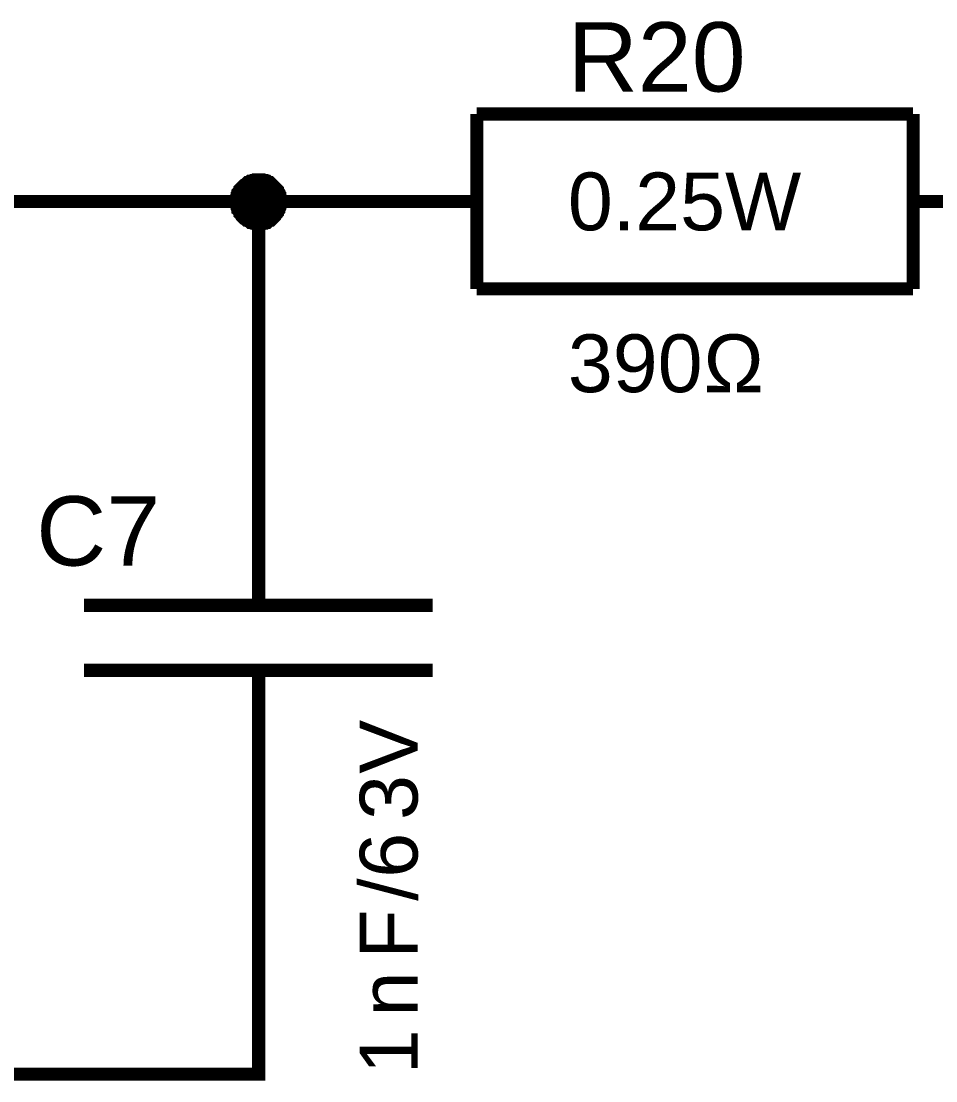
# Model space of a CAD drawing. Header units: millimetres. Extents: x -2024 to 917, y -725 to 13.
# Drawn here: x 314.22 to 335.17, y -658.94 to -634.66 of the extents above; entities that cross this region are included whole.
import ezdxf

# ---------------------------------------------------------------- set-up
doc = ezdxf.new("R2010")
doc.units = ezdxf.units.MM
doc.layers.add('Sheet', color=255, linetype='Continuous')
doc.styles.get("Standard").update_dxf_attribs({"font": 'arial.ttf'})

msp = doc.modelspace()

# ---------------------------------------------------------------- linework, layer by layer
at = {"layer": 'Sheet'}
for points, const_width in [([(324.656, -636.787), (324.656, -640.794)], 0.3), ([(324.656, -636.787), (334.653, -636.787)], 0.3), ([(334.653, -636.787), (334.653, -640.794)], 0.3), ([(319.145, -638.79), (319.145, -638.757), (319.145, -638.741), (319.145, -638.707), (319.162, -638.691), (319.162, -638.658), (319.162, -638.641), (319.178, -638.625), (319.178, -638.592), (319.195, -638.575), (319.211, -638.558), (319.228, -638.525), (319.228, -638.509), (319.244, -638.492), (319.261, -638.476), (319.277, -638.459), (319.294, -638.442), (319.31, -638.426), (319.327, -638.409), (319.36, -638.393), (319.377, -638.376), (319.393, -638.36), (319.41, -638.36), (319.443, -638.343), (319.459, -638.327), (319.476, -638.327), (319.509, -638.31), (319.526, -638.31), (319.559, -638.31), (319.575, -638.293), (319.608, -638.293), (319.625, -638.293), (319.658, -638.293)], 0.3), ([(319.145, -638.79), (319.145, -638.757), (319.145, -638.741), (319.145, -638.707), (319.162, -638.691), (319.162, -638.658), (319.162, -638.641), (319.178, -638.625), (319.178, -638.592), (319.195, -638.575), (319.211, -638.558), (319.228, -638.525), (319.228, -638.509), (319.244, -638.492), (319.261, -638.476), (319.277, -638.459), (319.294, -638.442), (319.31, -638.426), (319.327, -638.409), (319.36, -638.393), (319.377, -638.376), (319.393, -638.36), (319.41, -638.36), (319.443, -638.343), (319.459, -638.327), (319.476, -638.327), (319.509, -638.31), (319.526, -638.31), (319.559, -638.31), (319.575, -638.293), (319.608, -638.293), (319.625, -638.293), (319.658, -638.293)], 0.3), ([(319.145, -638.79), (319.145, -638.757), (319.145, -638.741), (319.145, -638.707), (319.162, -638.691), (319.162, -638.658), (319.162, -638.641), (319.178, -638.625), (319.178, -638.592), (319.195, -638.575), (319.211, -638.558), (319.228, -638.525), (319.228, -638.509), (319.244, -638.492), (319.261, -638.476), (319.277, -638.459), (319.294, -638.442), (319.31, -638.426), (319.327, -638.409), (319.36, -638.393), (319.377, -638.376), (319.393, -638.36), (319.41, -638.36), (319.443, -638.343), (319.459, -638.327), (319.476, -638.327), (319.509, -638.31), (319.526, -638.31), (319.559, -638.31), (319.575, -638.293), (319.608, -638.293), (319.625, -638.293), (319.658, -638.293)], 0.3), ([(319.145, -638.79), (319.145, -638.757), (319.145, -638.741), (319.145, -638.707), (319.162, -638.691), (319.162, -638.658), (319.162, -638.641), (319.178, -638.625), (319.178, -638.592), (319.195, -638.575), (319.211, -638.558), (319.228, -638.525), (319.228, -638.509), (319.244, -638.492), (319.261, -638.476), (319.277, -638.459), (319.294, -638.442), (319.31, -638.426), (319.327, -638.409), (319.36, -638.393), (319.377, -638.376), (319.393, -638.36), (319.41, -638.36), (319.443, -638.343), (319.459, -638.327), (319.476, -638.327), (319.509, -638.31), (319.526, -638.31), (319.559, -638.31), (319.575, -638.293), (319.608, -638.293), (319.625, -638.293), (319.658, -638.293)], 0.3), ([(319.658, -638.293), (319.658, -638.293)], 0.3), ([(319.658, -638.293), (319.691, -638.293), (319.708, -638.293), (319.741, -638.293), (319.757, -638.31), (319.79, -638.31), (319.807, -638.31), (319.824, -638.327), (319.857, -638.327), (319.873, -638.343), (319.89, -638.36), (319.923, -638.36), (319.939, -638.376), (319.956, -638.393), (319.973, -638.409), (319.989, -638.426), (320.006, -638.442), (320.022, -638.459), (320.039, -638.476), (320.055, -638.492), (320.072, -638.509), (320.088, -638.525), (320.088, -638.558), (320.105, -638.575), (320.121, -638.592), (320.121, -638.625), (320.138, -638.641), (320.138, -638.658), (320.138, -638.691), (320.155, -638.707), (320.155, -638.741), (320.155, -638.757), (320.155, -638.79)], 0.3), ([(319.658, -638.293), (319.658, -638.293)], 0.3), ([(319.658, -638.293), (319.691, -638.293), (319.708, -638.293), (319.741, -638.293), (319.757, -638.31), (319.79, -638.31), (319.807, -638.31), (319.824, -638.327), (319.857, -638.327), (319.873, -638.343), (319.89, -638.36), (319.923, -638.36), (319.939, -638.376), (319.956, -638.393), (319.973, -638.409), (319.989, -638.426), (320.006, -638.442), (320.022, -638.459), (320.039, -638.476), (320.055, -638.492), (320.072, -638.509), (320.088, -638.525), (320.088, -638.558), (320.105, -638.575), (320.121, -638.592), (320.121, -638.625), (320.138, -638.641), (320.138, -638.658), (320.138, -638.691), (320.155, -638.707), (320.155, -638.741), (320.155, -638.757), (320.155, -638.79)], 0.3), ([(319.658, -638.293), (319.658, -638.293)], 0.3), ([(319.658, -638.293), (319.691, -638.293), (319.708, -638.293), (319.741, -638.293), (319.757, -638.31), (319.79, -638.31), (319.807, -638.31), (319.824, -638.327), (319.857, -638.327), (319.873, -638.343), (319.89, -638.36), (319.923, -638.36), (319.939, -638.376), (319.956, -638.393), (319.973, -638.409), (319.989, -638.426), (320.006, -638.442), (320.022, -638.459), (320.039, -638.476), (320.055, -638.492), (320.072, -638.509), (320.088, -638.525), (320.088, -638.558), (320.105, -638.575), (320.121, -638.592), (320.121, -638.625), (320.138, -638.641), (320.138, -638.658), (320.138, -638.691), (320.155, -638.707), (320.155, -638.741), (320.155, -638.757), (320.155, -638.79)], 0.3), ([(319.658, -638.293), (319.658, -638.293)], 0.3), ([(319.658, -638.293), (319.691, -638.293), (319.708, -638.293), (319.741, -638.293), (319.757, -638.31), (319.79, -638.31), (319.807, -638.31), (319.824, -638.327), (319.857, -638.327), (319.873, -638.343), (319.89, -638.36), (319.923, -638.36), (319.939, -638.376), (319.956, -638.393), (319.973, -638.409), (319.989, -638.426), (320.006, -638.442), (320.022, -638.459), (320.039, -638.476), (320.055, -638.492), (320.072, -638.509), (320.088, -638.525), (320.088, -638.558), (320.105, -638.575), (320.121, -638.592), (320.121, -638.625), (320.138, -638.641), (320.138, -638.658), (320.138, -638.691), (320.155, -638.707), (320.155, -638.741), (320.155, -638.757), (320.155, -638.79)], 0.3), ([(319.145, -638.79), (319.145, -638.757), (319.145, -638.741), (319.145, -638.707), (319.162, -638.691), (319.162, -638.658), (319.162, -638.641), (319.178, -638.625), (319.178, -638.592), (319.195, -638.575), (319.211, -638.558), (319.228, -638.525), (319.228, -638.509), (319.244, -638.492), (319.261, -638.476), (319.277, -638.459), (319.294, -638.442), (319.31, -638.426), (319.327, -638.409), (319.36, -638.393), (319.377, -638.376), (319.393, -638.36), (319.41, -638.36), (319.443, -638.343), (319.459, -638.327), (319.476, -638.327), (319.509, -638.31), (319.526, -638.31), (319.559, -638.31), (319.575, -638.293), (319.608, -638.293), (319.625, -638.293), (319.658, -638.293)], 0.0991), ([(319.145, -638.79), (319.145, -638.757), (319.145, -638.741), (319.145, -638.707), (319.162, -638.691), (319.162, -638.658), (319.162, -638.641), (319.178, -638.625), (319.178, -638.592), (319.195, -638.575), (319.211, -638.558), (319.228, -638.525), (319.228, -638.509), (319.244, -638.492), (319.261, -638.476), (319.277, -638.459), (319.294, -638.442), (319.31, -638.426), (319.327, -638.409), (319.36, -638.393), (319.377, -638.376), (319.393, -638.36), (319.41, -638.36), (319.443, -638.343), (319.459, -638.327), (319.476, -638.327), (319.509, -638.31), (319.526, -638.31), (319.559, -638.31), (319.575, -638.293), (319.608, -638.293), (319.625, -638.293), (319.658, -638.293)], 0.0991), ([(319.145, -638.79), (319.145, -638.757), (319.145, -638.741), (319.145, -638.707), (319.162, -638.691), (319.162, -638.658), (319.162, -638.641), (319.178, -638.625), (319.178, -638.592), (319.195, -638.575), (319.211, -638.558), (319.228, -638.525), (319.228, -638.509), (319.244, -638.492), (319.261, -638.476), (319.277, -638.459), (319.294, -638.442), (319.31, -638.426), (319.327, -638.409), (319.36, -638.393), (319.377, -638.376), (319.393, -638.36), (319.41, -638.36), (319.443, -638.343), (319.459, -638.327), (319.476, -638.327), (319.509, -638.31), (319.526, -638.31), (319.559, -638.31), (319.575, -638.293), (319.608, -638.293), (319.625, -638.293), (319.658, -638.293)], 0.0991), ([(319.145, -638.79), (319.145, -638.757), (319.145, -638.741), (319.145, -638.707), (319.162, -638.691), (319.162, -638.658), (319.162, -638.641), (319.178, -638.625), (319.178, -638.592), (319.195, -638.575), (319.211, -638.558), (319.228, -638.525), (319.228, -638.509), (319.244, -638.492), (319.261, -638.476), (319.277, -638.459), (319.294, -638.442), (319.31, -638.426), (319.327, -638.409), (319.36, -638.393), (319.377, -638.376), (319.393, -638.36), (319.41, -638.36), (319.443, -638.343), (319.459, -638.327), (319.476, -638.327), (319.509, -638.31), (319.526, -638.31), (319.559, -638.31), (319.575, -638.293), (319.608, -638.293), (319.625, -638.293), (319.658, -638.293)], 0.0991), ([(319.658, -638.293), (319.658, -638.293)], 0.0991), ([(319.658, -638.293), (319.691, -638.293), (319.708, -638.293), (319.741, -638.293), (319.757, -638.31), (319.79, -638.31), (319.807, -638.31), (319.824, -638.327), (319.857, -638.327), (319.873, -638.343), (319.89, -638.36), (319.923, -638.36), (319.939, -638.376), (319.956, -638.393), (319.973, -638.409), (319.989, -638.426), (320.006, -638.442), (320.022, -638.459), (320.039, -638.476), (320.055, -638.492), (320.072, -638.509), (320.088, -638.525), (320.088, -638.558), (320.105, -638.575), (320.121, -638.592), (320.121, -638.625), (320.138, -638.641), (320.138, -638.658), (320.138, -638.691), (320.155, -638.707), (320.155, -638.741), (320.155, -638.757), (320.155, -638.79)], 0.0991), ([(319.658, -638.293), (319.658, -638.293)], 0.0991), ([(319.658, -638.293), (319.691, -638.293), (319.708, -638.293), (319.741, -638.293), (319.757, -638.31), (319.79, -638.31), (319.807, -638.31), (319.824, -638.327), (319.857, -638.327), (319.873, -638.343), (319.89, -638.36), (319.923, -638.36), (319.939, -638.376), (319.956, -638.393), (319.973, -638.409), (319.989, -638.426), (320.006, -638.442), (320.022, -638.459), (320.039, -638.476), (320.055, -638.492), (320.072, -638.509), (320.088, -638.525), (320.088, -638.558), (320.105, -638.575), (320.121, -638.592), (320.121, -638.625), (320.138, -638.641), (320.138, -638.658), (320.138, -638.691), (320.155, -638.707), (320.155, -638.741), (320.155, -638.757), (320.155, -638.79)], 0.0991), ([(319.658, -638.293), (319.658, -638.293)], 0.0991), ([(319.658, -638.293), (319.691, -638.293), (319.708, -638.293), (319.741, -638.293), (319.757, -638.31), (319.79, -638.31), (319.807, -638.31), (319.824, -638.327), (319.857, -638.327), (319.873, -638.343), (319.89, -638.36), (319.923, -638.36), (319.939, -638.376), (319.956, -638.393), (319.973, -638.409), (319.989, -638.426), (320.006, -638.442), (320.022, -638.459), (320.039, -638.476), (320.055, -638.492), (320.072, -638.509), (320.088, -638.525), (320.088, -638.558), (320.105, -638.575), (320.121, -638.592), (320.121, -638.625), (320.138, -638.641), (320.138, -638.658), (320.138, -638.691), (320.155, -638.707), (320.155, -638.741), (320.155, -638.757), (320.155, -638.79)], 0.0991), ([(319.658, -638.293), (319.658, -638.293)], 0.0991), ([(319.658, -638.293), (319.691, -638.293), (319.708, -638.293), (319.741, -638.293), (319.757, -638.31), (319.79, -638.31), (319.807, -638.31), (319.824, -638.327), (319.857, -638.327), (319.873, -638.343), (319.89, -638.36), (319.923, -638.36), (319.939, -638.376), (319.956, -638.393), (319.973, -638.409), (319.989, -638.426), (320.006, -638.442), (320.022, -638.459), (320.039, -638.476), (320.055, -638.492), (320.072, -638.509), (320.088, -638.525), (320.088, -638.558), (320.105, -638.575), (320.121, -638.592), (320.121, -638.625), (320.138, -638.641), (320.138, -638.658), (320.138, -638.691), (320.155, -638.707), (320.155, -638.741), (320.155, -638.757), (320.155, -638.79)], 0.0991), ([(319.658, -645.049), (319.658, -638.79), (309.661, -638.79), (309.661, -641.291)], 0.3), ([(319.658, -639.304), (319.625, -639.304), (319.608, -639.304), (319.575, -639.304), (319.559, -639.287), (319.526, -639.287), (319.509, -639.287), (319.476, -639.27), (319.459, -639.27), (319.443, -639.254), (319.41, -639.237), (319.393, -639.221), (319.377, -639.221), (319.36, -639.204), (319.327, -639.188), (319.31, -639.171), (319.294, -639.155), (319.277, -639.138), (319.261, -639.121), (319.244, -639.088), (319.228, -639.072), (319.228, -639.055), (319.211, -639.039), (319.195, -639.005), (319.178, -638.989), (319.178, -638.972), (319.162, -638.939), (319.162, -638.923), (319.162, -638.89), (319.145, -638.873), (319.145, -638.84), (319.145, -638.823), (319.145, -638.79)], 0.3), ([(319.145, -638.79), (319.145, -638.79)], 0.3), ([(319.658, -639.304), (319.625, -639.304), (319.608, -639.304), (319.575, -639.304), (319.559, -639.287), (319.526, -639.287), (319.509, -639.287), (319.476, -639.27), (319.459, -639.27), (319.443, -639.254), (319.41, -639.237), (319.393, -639.221), (319.377, -639.221), (319.36, -639.204), (319.327, -639.188), (319.31, -639.171), (319.294, -639.155), (319.277, -639.138), (319.261, -639.121), (319.244, -639.088), (319.228, -639.072), (319.228, -639.055), (319.211, -639.039), (319.195, -639.005), (319.178, -638.989), (319.178, -638.972), (319.162, -638.939), (319.162, -638.923), (319.162, -638.89), (319.145, -638.873), (319.145, -638.84), (319.145, -638.823), (319.145, -638.79)], 0.3), ([(319.145, -638.79), (319.145, -638.79)], 0.3), ([(319.658, -639.304), (319.625, -639.304), (319.608, -639.304), (319.575, -639.304), (319.559, -639.287), (319.526, -639.287), (319.509, -639.287), (319.476, -639.27), (319.459, -639.27), (319.443, -639.254), (319.41, -639.237), (319.393, -639.221), (319.377, -639.221), (319.36, -639.204), (319.327, -639.188), (319.31, -639.171), (319.294, -639.155), (319.277, -639.138), (319.261, -639.121), (319.244, -639.088), (319.228, -639.072), (319.228, -639.055), (319.211, -639.039), (319.195, -639.005), (319.178, -638.989), (319.178, -638.972), (319.162, -638.939), (319.162, -638.923), (319.162, -638.89), (319.145, -638.873), (319.145, -638.84), (319.145, -638.823), (319.145, -638.79)], 0.3), ([(319.145, -638.79), (319.145, -638.79)], 0.3), ([(319.658, -639.304), (319.625, -639.304), (319.608, -639.304), (319.575, -639.304), (319.559, -639.287), (319.526, -639.287), (319.509, -639.287), (319.476, -639.27), (319.459, -639.27), (319.443, -639.254), (319.41, -639.237), (319.393, -639.221), (319.377, -639.221), (319.36, -639.204), (319.327, -639.188), (319.31, -639.171), (319.294, -639.155), (319.277, -639.138), (319.261, -639.121), (319.244, -639.088), (319.228, -639.072), (319.228, -639.055), (319.211, -639.039), (319.195, -639.005), (319.178, -638.989), (319.178, -638.972), (319.162, -638.939), (319.162, -638.923), (319.162, -638.89), (319.145, -638.873), (319.145, -638.84), (319.145, -638.823), (319.145, -638.79)], 0.3), ([(319.145, -638.79), (319.145, -638.79)], 0.3), ([(320.155, -638.79), (320.155, -638.823), (320.155, -638.84), (320.155, -638.873), (320.138, -638.89), (320.138, -638.923), (320.138, -638.939), (320.121, -638.972), (320.121, -638.989), (320.105, -639.005), (320.088, -639.039), (320.088, -639.055), (320.072, -639.072), (320.055, -639.088), (320.039, -639.121), (320.022, -639.138), (320.006, -639.155), (319.989, -639.171), (319.973, -639.188), (319.956, -639.204), (319.939, -639.221), (319.923, -639.221), (319.89, -639.237), (319.873, -639.254), (319.857, -639.27), (319.824, -639.27), (319.807, -639.287), (319.79, -639.287), (319.757, -639.287), (319.741, -639.304), (319.708, -639.304), (319.691, -639.304), (319.658, -639.304)], 0.3), ([(322.157, -638.79), (319.658, -638.79)], 0.3), ([(320.155, -638.79), (320.155, -638.823), (320.155, -638.84), (320.155, -638.873), (320.138, -638.89), (320.138, -638.923), (320.138, -638.939), (320.121, -638.972), (320.121, -638.989), (320.105, -639.005), (320.088, -639.039), (320.088, -639.055), (320.072, -639.072), (320.055, -639.088), (320.039, -639.121), (320.022, -639.138), (320.006, -639.155), (319.989, -639.171), (319.973, -639.188), (319.956, -639.204), (319.939, -639.221), (319.923, -639.221), (319.89, -639.237), (319.873, -639.254), (319.857, -639.27), (319.824, -639.27), (319.807, -639.287), (319.79, -639.287), (319.757, -639.287), (319.741, -639.304), (319.708, -639.304), (319.691, -639.304), (319.658, -639.304)], 0.3), ([(320.155, -638.79), (320.155, -638.823), (320.155, -638.84), (320.155, -638.873), (320.138, -638.89), (320.138, -638.923), (320.138, -638.939), (320.121, -638.972), (320.121, -638.989), (320.105, -639.005), (320.088, -639.039), (320.088, -639.055), (320.072, -639.072), (320.055, -639.088), (320.039, -639.121), (320.022, -639.138), (320.006, -639.155), (319.989, -639.171), (319.973, -639.188), (319.956, -639.204), (319.939, -639.221), (319.923, -639.221), (319.89, -639.237), (319.873, -639.254), (319.857, -639.27), (319.824, -639.27), (319.807, -639.287), (319.79, -639.287), (319.757, -639.287), (319.741, -639.304), (319.708, -639.304), (319.691, -639.304), (319.658, -639.304)], 0.3), ([(320.155, -638.79), (320.155, -638.823), (320.155, -638.84), (320.155, -638.873), (320.138, -638.89), (320.138, -638.923), (320.138, -638.939), (320.121, -638.972), (320.121, -638.989), (320.105, -639.005), (320.088, -639.039), (320.088, -639.055), (320.072, -639.072), (320.055, -639.088), (320.039, -639.121), (320.022, -639.138), (320.006, -639.155), (319.989, -639.171), (319.973, -639.188), (319.956, -639.204), (319.939, -639.221), (319.923, -639.221), (319.89, -639.237), (319.873, -639.254), (319.857, -639.27), (319.824, -639.27), (319.807, -639.287), (319.79, -639.287), (319.757, -639.287), (319.741, -639.304), (319.708, -639.304), (319.691, -639.304), (319.658, -639.304)], 0.3), ([(320.155, -638.79), (320.155, -638.79), (320.155, -638.79), (320.155, -638.79), (320.155, -638.79), (320.155, -638.79), (320.155, -638.79), (320.155, -638.79), (320.155, -638.79), (320.155, -638.79), (320.155, -638.79), (320.155, -638.79), (320.155, -638.79), (320.155, -638.79), (320.155, -638.79), (320.155, -638.79), (320.155, -638.79), (320.155, -638.79), (320.155, -638.79), (320.155, -638.79), (320.155, -638.79), (320.155, -638.79), (320.155, -638.79), (320.155, -638.79), (320.155, -638.79), (320.155, -638.79), (320.155, -638.79), (320.155, -638.79), (320.155, -638.79), (320.155, -638.79), (320.155, -638.79), (320.155, -638.79), (320.155, -638.79)], 0.3), ([(320.155, -638.79), (320.155, -638.79)], 0.3), ([(320.155, -638.79), (320.155, -638.79), (320.155, -638.79), (320.155, -638.79), (320.155, -638.79), (320.155, -638.79), (320.155, -638.79), (320.155, -638.79), (320.155, -638.79), (320.155, -638.79), (320.155, -638.79), (320.155, -638.79), (320.155, -638.79), (320.155, -638.79), (320.155, -638.79), (320.155, -638.79), (320.155, -638.79), (320.155, -638.79), (320.155, -638.79), (320.155, -638.79), (320.155, -638.79), (320.155, -638.79), (320.155, -638.79), (320.155, -638.79), (320.155, -638.79), (320.155, -638.79), (320.155, -638.79), (320.155, -638.79), (320.155, -638.79), (320.155, -638.79), (320.155, -638.79), (320.155, -638.79), (320.155, -638.79)], 0.3), ([(320.155, -638.79), (320.155, -638.79)], 0.3), ([(320.155, -638.79), (320.155, -638.79), (320.155, -638.79), (320.155, -638.79), (320.155, -638.79), (320.155, -638.79), (320.155, -638.79), (320.155, -638.79), (320.155, -638.79), (320.155, -638.79), (320.155, -638.79), (320.155, -638.79), (320.155, -638.79), (320.155, -638.79), (320.155, -638.79), (320.155, -638.79), (320.155, -638.79), (320.155, -638.79), (320.155, -638.79), (320.155, -638.79), (320.155, -638.79), (320.155, -638.79), (320.155, -638.79), (320.155, -638.79), (320.155, -638.79), (320.155, -638.79), (320.155, -638.79), (320.155, -638.79), (320.155, -638.79), (320.155, -638.79), (320.155, -638.79), (320.155, -638.79), (320.155, -638.79)], 0.3), ([(320.155, -638.79), (320.155, -638.79)], 0.3), ([(320.155, -638.79), (320.155, -638.79), (320.155, -638.79), (320.155, -638.79), (320.155, -638.79), (320.155, -638.79), (320.155, -638.79), (320.155, -638.79), (320.155, -638.79), (320.155, -638.79), (320.155, -638.79), (320.155, -638.79), (320.155, -638.79), (320.155, -638.79), (320.155, -638.79), (320.155, -638.79), (320.155, -638.79), (320.155, -638.79), (320.155, -638.79), (320.155, -638.79), (320.155, -638.79), (320.155, -638.79), (320.155, -638.79), (320.155, -638.79), (320.155, -638.79), (320.155, -638.79), (320.155, -638.79), (320.155, -638.79), (320.155, -638.79), (320.155, -638.79), (320.155, -638.79), (320.155, -638.79), (320.155, -638.79)], 0.3), ([(320.155, -638.79), (320.155, -638.79)], 0.3), ([(324.656, -638.79), (322.157, -638.79)], 0.3), ([(334.653, -638.79), (337.136, -638.79)], 0.3), ([(319.658, -639.304), (319.625, -639.304), (319.608, -639.304), (319.575, -639.304), (319.559, -639.287), (319.526, -639.287), (319.509, -639.287), (319.476, -639.27), (319.459, -639.27), (319.443, -639.254), (319.41, -639.237), (319.393, -639.221), (319.377, -639.221), (319.36, -639.204), (319.327, -639.188), (319.31, -639.171), (319.294, -639.155), (319.277, -639.138), (319.261, -639.121), (319.244, -639.088), (319.228, -639.072), (319.228, -639.055), (319.211, -639.039), (319.195, -639.005), (319.178, -638.989), (319.178, -638.972), (319.162, -638.939), (319.162, -638.923), (319.162, -638.89), (319.145, -638.873), (319.145, -638.84), (319.145, -638.823), (319.145, -638.79)], 0.0991), ([(319.145, -638.79), (319.145, -638.79)], 0.0991), ([(319.658, -639.304), (319.625, -639.304), (319.608, -639.304), (319.575, -639.304), (319.559, -639.287), (319.526, -639.287), (319.509, -639.287), (319.476, -639.27), (319.459, -639.27), (319.443, -639.254), (319.41, -639.237), (319.393, -639.221), (319.377, -639.221), (319.36, -639.204), (319.327, -639.188), (319.31, -639.171), (319.294, -639.155), (319.277, -639.138), (319.261, -639.121), (319.244, -639.088), (319.228, -639.072), (319.228, -639.055), (319.211, -639.039), (319.195, -639.005), (319.178, -638.989), (319.178, -638.972), (319.162, -638.939), (319.162, -638.923), (319.162, -638.89), (319.145, -638.873), (319.145, -638.84), (319.145, -638.823), (319.145, -638.79)], 0.0991), ([(319.145, -638.79), (319.145, -638.79)], 0.0991), ([(319.658, -639.304), (319.625, -639.304), (319.608, -639.304), (319.575, -639.304), (319.559, -639.287), (319.526, -639.287), (319.509, -639.287), (319.476, -639.27), (319.459, -639.27), (319.443, -639.254), (319.41, -639.237), (319.393, -639.221), (319.377, -639.221), (319.36, -639.204), (319.327, -639.188), (319.31, -639.171), (319.294, -639.155), (319.277, -639.138), (319.261, -639.121), (319.244, -639.088), (319.228, -639.072), (319.228, -639.055), (319.211, -639.039), (319.195, -639.005), (319.178, -638.989), (319.178, -638.972), (319.162, -638.939), (319.162, -638.923), (319.162, -638.89), (319.145, -638.873), (319.145, -638.84), (319.145, -638.823), (319.145, -638.79)], 0.0991), ([(319.145, -638.79), (319.145, -638.79)], 0.0991), ([(319.658, -639.304), (319.625, -639.304), (319.608, -639.304), (319.575, -639.304), (319.559, -639.287), (319.526, -639.287), (319.509, -639.287), (319.476, -639.27), (319.459, -639.27), (319.443, -639.254), (319.41, -639.237), (319.393, -639.221), (319.377, -639.221), (319.36, -639.204), (319.327, -639.188), (319.31, -639.171), (319.294, -639.155), (319.277, -639.138), (319.261, -639.121), (319.244, -639.088), (319.228, -639.072), (319.228, -639.055), (319.211, -639.039), (319.195, -639.005), (319.178, -638.989), (319.178, -638.972), (319.162, -638.939), (319.162, -638.923), (319.162, -638.89), (319.145, -638.873), (319.145, -638.84), (319.145, -638.823), (319.145, -638.79)], 0.0991), ([(319.145, -638.79), (319.145, -638.79)], 0.0991), ([(320.155, -638.79), (320.155, -638.823), (320.155, -638.84), (320.155, -638.873), (320.138, -638.89), (320.138, -638.923), (320.138, -638.939), (320.121, -638.972), (320.121, -638.989), (320.105, -639.005), (320.088, -639.039), (320.088, -639.055), (320.072, -639.072), (320.055, -639.088), (320.039, -639.121), (320.022, -639.138), (320.006, -639.155), (319.989, -639.171), (319.973, -639.188), (319.956, -639.204), (319.939, -639.221), (319.923, -639.221), (319.89, -639.237), (319.873, -639.254), (319.857, -639.27), (319.824, -639.27), (319.807, -639.287), (319.79, -639.287), (319.757, -639.287), (319.741, -639.304), (319.708, -639.304), (319.691, -639.304), (319.658, -639.304)], 0.0991), ([(320.155, -638.79), (320.155, -638.823), (320.155, -638.84), (320.155, -638.873), (320.138, -638.89), (320.138, -638.923), (320.138, -638.939), (320.121, -638.972), (320.121, -638.989), (320.105, -639.005), (320.088, -639.039), (320.088, -639.055), (320.072, -639.072), (320.055, -639.088), (320.039, -639.121), (320.022, -639.138), (320.006, -639.155), (319.989, -639.171), (319.973, -639.188), (319.956, -639.204), (319.939, -639.221), (319.923, -639.221), (319.89, -639.237), (319.873, -639.254), (319.857, -639.27), (319.824, -639.27), (319.807, -639.287), (319.79, -639.287), (319.757, -639.287), (319.741, -639.304), (319.708, -639.304), (319.691, -639.304), (319.658, -639.304)], 0.0991), ([(320.155, -638.79), (320.155, -638.823), (320.155, -638.84), (320.155, -638.873), (320.138, -638.89), (320.138, -638.923), (320.138, -638.939), (320.121, -638.972), (320.121, -638.989), (320.105, -639.005), (320.088, -639.039), (320.088, -639.055), (320.072, -639.072), (320.055, -639.088), (320.039, -639.121), (320.022, -639.138), (320.006, -639.155), (319.989, -639.171), (319.973, -639.188), (319.956, -639.204), (319.939, -639.221), (319.923, -639.221), (319.89, -639.237), (319.873, -639.254), (319.857, -639.27), (319.824, -639.27), (319.807, -639.287), (319.79, -639.287), (319.757, -639.287), (319.741, -639.304), (319.708, -639.304), (319.691, -639.304), (319.658, -639.304)], 0.0991), ([(320.155, -638.79), (320.155, -638.823), (320.155, -638.84), (320.155, -638.873), (320.138, -638.89), (320.138, -638.923), (320.138, -638.939), (320.121, -638.972), (320.121, -638.989), (320.105, -639.005), (320.088, -639.039), (320.088, -639.055), (320.072, -639.072), (320.055, -639.088), (320.039, -639.121), (320.022, -639.138), (320.006, -639.155), (319.989, -639.171), (319.973, -639.188), (319.956, -639.204), (319.939, -639.221), (319.923, -639.221), (319.89, -639.237), (319.873, -639.254), (319.857, -639.27), (319.824, -639.27), (319.807, -639.287), (319.79, -639.287), (319.757, -639.287), (319.741, -639.304), (319.708, -639.304), (319.691, -639.304), (319.658, -639.304)], 0.0991), ([(320.155, -638.79), (320.155, -638.79), (320.155, -638.79), (320.155, -638.79), (320.155, -638.79), (320.155, -638.79), (320.155, -638.79), (320.155, -638.79), (320.155, -638.79), (320.155, -638.79), (320.155, -638.79), (320.155, -638.79), (320.155, -638.79), (320.155, -638.79), (320.155, -638.79), (320.155, -638.79), (320.155, -638.79), (320.155, -638.79), (320.155, -638.79), (320.155, -638.79), (320.155, -638.79), (320.155, -638.79), (320.155, -638.79), (320.155, -638.79), (320.155, -638.79), (320.155, -638.79), (320.155, -638.79), (320.155, -638.79), (320.155, -638.79), (320.155, -638.79), (320.155, -638.79), (320.155, -638.79), (320.155, -638.79)], 0.0991), ([(320.155, -638.79), (320.155, -638.79)], 0.0991), ([(320.155, -638.79), (320.155, -638.79), (320.155, -638.79), (320.155, -638.79), (320.155, -638.79), (320.155, -638.79), (320.155, -638.79), (320.155, -638.79), (320.155, -638.79), (320.155, -638.79), (320.155, -638.79), (320.155, -638.79), (320.155, -638.79), (320.155, -638.79), (320.155, -638.79), (320.155, -638.79), (320.155, -638.79), (320.155, -638.79), (320.155, -638.79), (320.155, -638.79), (320.155, -638.79), (320.155, -638.79), (320.155, -638.79), (320.155, -638.79), (320.155, -638.79), (320.155, -638.79), (320.155, -638.79), (320.155, -638.79), (320.155, -638.79), (320.155, -638.79), (320.155, -638.79), (320.155, -638.79), (320.155, -638.79)], 0.0991), ([(320.155, -638.79), (320.155, -638.79)], 0.0991), ([(320.155, -638.79), (320.155, -638.79), (320.155, -638.79), (320.155, -638.79), (320.155, -638.79), (320.155, -638.79), (320.155, -638.79), (320.155, -638.79), (320.155, -638.79), (320.155, -638.79), (320.155, -638.79), (320.155, -638.79), (320.155, -638.79), (320.155, -638.79), (320.155, -638.79), (320.155, -638.79), (320.155, -638.79), (320.155, -638.79), (320.155, -638.79), (320.155, -638.79), (320.155, -638.79), (320.155, -638.79), (320.155, -638.79), (320.155, -638.79), (320.155, -638.79), (320.155, -638.79), (320.155, -638.79), (320.155, -638.79), (320.155, -638.79), (320.155, -638.79), (320.155, -638.79), (320.155, -638.79), (320.155, -638.79)], 0.0991), ([(320.155, -638.79), (320.155, -638.79)], 0.0991), ([(320.155, -638.79), (320.155, -638.79), (320.155, -638.79), (320.155, -638.79), (320.155, -638.79), (320.155, -638.79), (320.155, -638.79), (320.155, -638.79), (320.155, -638.79), (320.155, -638.79), (320.155, -638.79), (320.155, -638.79), (320.155, -638.79), (320.155, -638.79), (320.155, -638.79), (320.155, -638.79), (320.155, -638.79), (320.155, -638.79), (320.155, -638.79), (320.155, -638.79), (320.155, -638.79), (320.155, -638.79), (320.155, -638.79), (320.155, -638.79), (320.155, -638.79), (320.155, -638.79), (320.155, -638.79), (320.155, -638.79), (320.155, -638.79), (320.155, -638.79), (320.155, -638.79), (320.155, -638.79), (320.155, -638.79)], 0.0991), ([(320.155, -638.79), (320.155, -638.79)], 0.0991), ([(324.656, -640.794), (334.653, -640.794)], 0.3), ([(319.658, -648.047), (319.658, -645.049)], 0.3), ([(315.653, -648.047), (323.647, -648.047)], 0.3), ([(315.653, -649.537), (323.647, -649.537)], 0.3), ([(319.658, -649.537), (319.658, -652.551)], 0.3), ([(319.658, -652.551), (319.658, -658.793), (309.661, -658.793), (309.661, -656.293)], 0.3)]:
    msp.add_lwpolyline(points, dxfattribs=dict(at, const_width=const_width))
at = {"layer": 'Sheet', "const_width": 0.508}
msp.add_lwpolyline([(319.332, -638.786, 1), (319.84, -638.786, 1)], format="xyb", close=True, dxfattribs=at)

# ---------------------------------------------------------------- texts
at = {"layer": 'Sheet'}
for s, height, p in [('R20', 1.5897, (326.742, -636.273)), ('0.25W', 1.3247, (326.742, -639.453)), ('390Ω', 1.3247, (326.742, -643.162)), ('C7', 1.5897, (314.56, -647.136))]:
    msp.add_text(s, height=height, dxfattribs=at).set_placement(p)
for s, p in [('V', (323.299, -651.905)), ('3', (323.299, -652.965)), ('6', (323.299, -654.289)), ('/', (323.299, -654.819)), ('F', (323.299, -656.144)), ('n', (323.299, -657.469)), ('1', (323.299, -658.793))]:
    msp.add_text(s, height=1.325, rotation=90, dxfattribs=at).set_placement(p)

doc.saveas('drawing.dxf')
